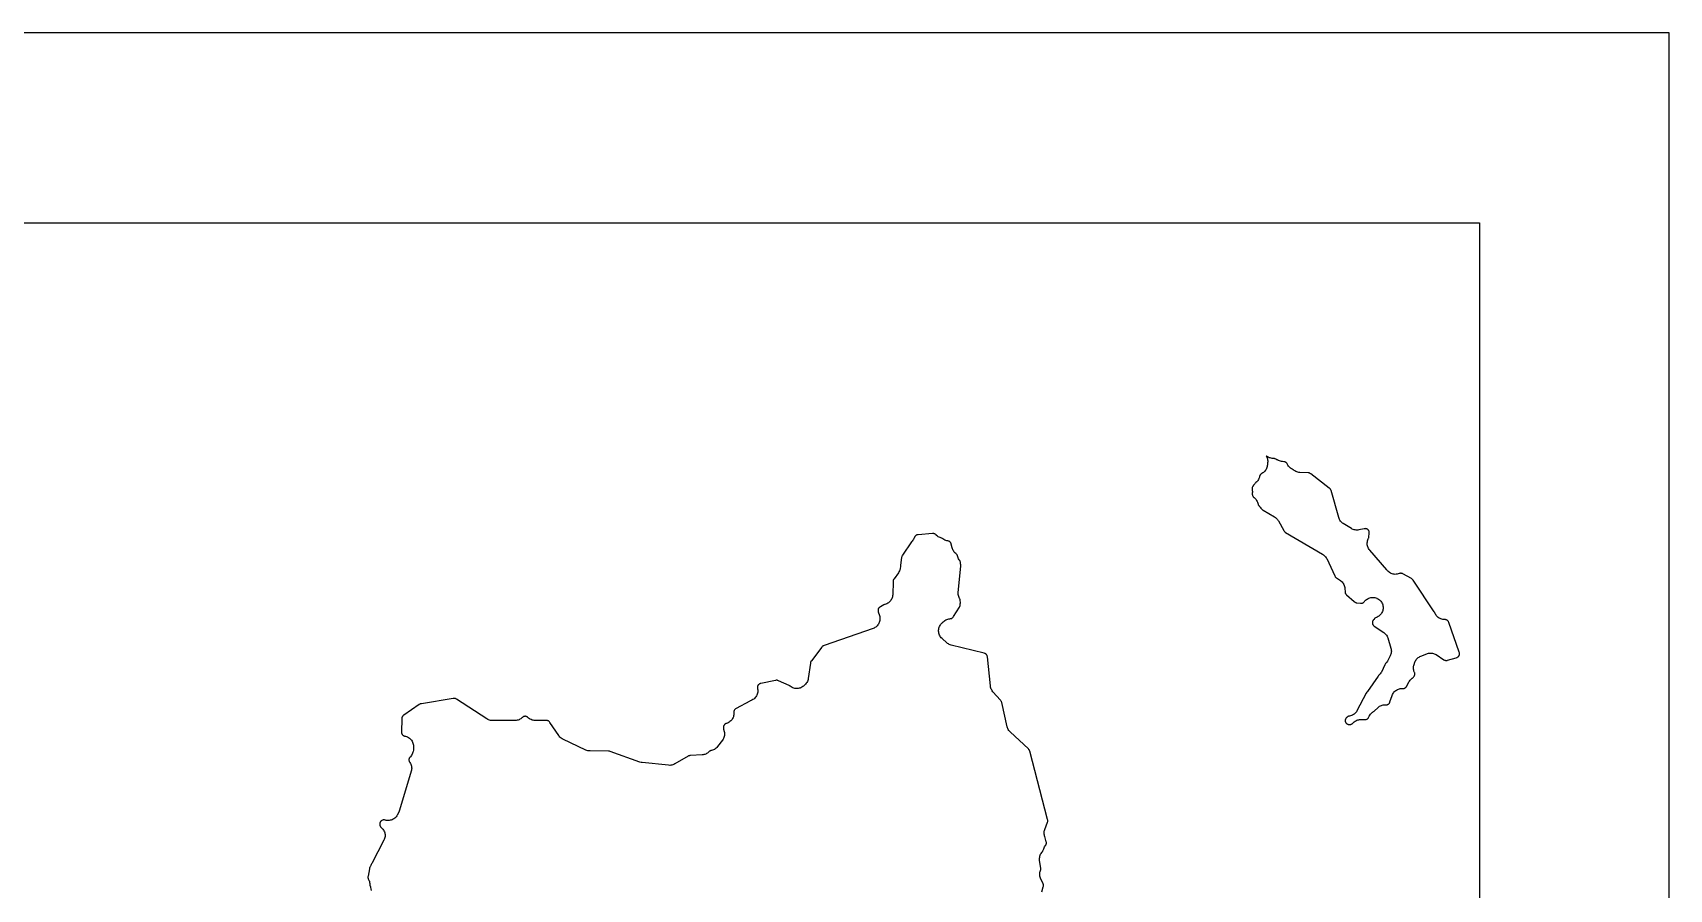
# Model space of a CAD drawing. Header units: metres. Extents: x 0 to 400, y 0 to 202.
# Drawn here: x 296.5 to 400, y 148.1 to 202.2 of the extents above; entities that cross this region are included whole.
import ezdxf

# ---------------------------------------------------------------- set-up
doc = ezdxf.new("R2010")
doc.units = ezdxf.units.M

msp = doc.modelspace()

# ---------------------------------------------------------------- linework, layer by layer
for points in [[(400, 202.2006), (0, 202.2006), (0, -0.0004), (400, -0.0004), (400, 202.2006)], [(373.643, 173.1606), (373.64, 173.1286), (373.641, 173.1286), (373.637, 173.0726), (373.638, 173.0496), (373.641, 173.0276), (373.646, 173.0036), (373.656, 172.9756), (373.662, 172.9636), (373.674, 172.9346), (373.676, 172.9296), (373.685, 172.9116), (373.7, 172.8876), (373.713, 172.8706), (373.729, 172.8526), (373.747, 172.8366), (373.748, 172.8356), (373.796, 172.7966), (373.84, 172.7526), (373.879, 172.7036), (373.914, 172.6526), (373.943, 172.5976), (373.968, 172.5396), (373.986, 172.4806), (374, 172.4296), (374.008, 172.4046), (374.018, 172.3836), (374.03, 172.3636), (374.057, 172.3276), (374.063, 172.3196), (374.07, 172.3126), (374.073, 172.3086), (374.084, 172.2936), (374.114, 172.2516), (374.13, 172.2336), (374.142, 172.2216), (374.189, 172.1716), (374.231, 172.1176), (374.235, 172.1116), (374.253, 172.0906), (374.268, 172.0756), (374.286, 172.0606), (374.321, 172.0386), (375.052, 171.6106), (375.101, 171.5786), (375.148, 171.5426), (375.19, 171.5026), (375.229, 171.4586), (375.264, 171.4106), (375.295, 171.3606), (375.626, 170.7496), (375.646, 170.7166), (375.659, 170.6986), (375.672, 170.6846), (375.688, 170.6686), (375.708, 170.6536), (375.741, 170.6316), (378.083, 169.2606), (378.138, 169.2256), (378.188, 169.1846), (378.234, 169.1386), (378.276, 169.0886), (378.312, 169.0346), (378.342, 168.9776), (378.855, 167.8896), (378.875, 167.8506), (378.888, 167.8316), (378.906, 167.8106), (378.924, 167.7936), (378.956, 167.7686), (379.216, 167.5866), (379.267, 167.5466), (379.314, 167.5026), (379.357, 167.4526), (379.394, 167.3996), (379.426, 167.3436), (379.452, 167.2836), (379.471, 167.2216), (379.485, 167.1586), (379.492, 167.0936), (379.504, 166.8866), (379.508, 166.8466), (379.513, 166.8246), (379.521, 166.7986), (379.532, 166.7736), (379.543, 166.7536), (379.557, 166.7336), (379.573, 166.7136), (379.602, 166.6866), (380.089, 166.2616), (380.121, 166.2376), (380.141, 166.2246), (380.166, 166.2116), (380.19, 166.2026), (380.21, 166.1966), (380.25, 166.1896), (380.476, 166.1616), (380.513, 166.1586), (380.533, 166.1586), (380.562, 166.1616), (380.585, 166.1666), (380.596, 166.1696), (380.613, 166.1756), (380.654, 166.1906), (380.678, 166.1976), (380.679, 166.1986), (380.711, 166.2426), (380.716, 166.2506), (380.721, 166.2566), (380.732, 166.2706), (380.76, 166.3056), (380.803, 166.3506), (380.851, 166.3916), (380.902, 166.4276), (380.957, 166.4586), (381.014, 166.4836), (381.073, 166.5036), (381.135, 166.5176), (381.197, 166.5256), (381.259, 166.5276), (381.322, 166.5236), (381.384, 166.5136), (381.444, 166.4966), (381.503, 166.4756), (381.517, 166.4696), (381.574, 166.4416), (381.627, 166.4086), (381.677, 166.3716), (381.723, 166.3286), (381.765, 166.2826), (381.802, 166.2316), (381.834, 166.1786), (381.861, 166.1216), (381.882, 166.0626), (381.897, 166.0016), (381.907, 165.9406), (381.91, 165.8776), (381.907, 165.8156), (381.899, 165.7536), (381.884, 165.6926), (381.864, 165.6326), (381.838, 165.5766), (381.806, 165.5216), (381.77, 165.4716), (381.729, 165.4236), (381.683, 165.3806), (381.634, 165.3426), (381.594, 165.3146), (381.54, 165.2806), (381.483, 165.2526), (381.423, 165.2296), (381.394, 165.2216), (381.374, 165.1906), (381.334, 165.1416), (381.302, 165.1086), (381.286, 165.0906), (381.273, 165.0716), (381.26, 165.0496), (381.249, 165.0256), (381.24, 165.0026), (381.235, 164.9816), (381.232, 164.9576), (381.231, 164.9336), (381.232, 164.9086), (381.236, 164.8816), (381.242, 164.8566), (381.249, 164.8376), (381.26, 164.8156), (381.273, 164.7926), (381.288, 164.7736), (381.304, 164.7556), (381.32, 164.7406), (381.353, 164.7156), (381.951, 164.3106), (382.001, 164.2736), (382.047, 164.2316), (382.089, 164.1846), (382.126, 164.1346), (382.158, 164.0806), (382.185, 164.0246), (382.206, 163.9656), (382.403, 163.3276), (382.419, 163.2666), (382.429, 163.2036), (382.432, 163.1396), (382.429, 163.0766), (382.42, 163.0136), (382.405, 162.9516), (382.384, 162.8916), (382.357, 162.8336), (382.18, 162.4986), (382.147, 162.4436), (382.109, 162.3916), (382.07, 162.3486), (382.065, 162.3436), (382.052, 162.3276), (382.04, 162.3086), (382.022, 162.2756), (381.799, 161.8106), (381.768, 161.7536), (381.732, 161.6996), (381.69, 161.6496), (381.646, 161.6066), (381.644, 161.6046), (381.627, 161.5866), (381.602, 161.5546), (380.918, 160.5946), (380.899, 160.5656), (380.894, 160.5566), (380.885, 160.5416), (380.846, 160.4756), (380.254, 159.3656), (380.219, 159.3086), (380.179, 159.2546), (380.133, 159.2056), (380.083, 159.1616), (380.028, 159.1226), (379.969, 159.0896), (379.907, 159.0626), (379.843, 159.0426), (379.778, 159.0296), (379.744, 159.0246), (379.723, 159.0196), (379.7, 159.0106), (379.677, 158.9996), (379.655, 158.9866), (379.638, 158.9736), (379.609, 158.9466), (379.597, 158.9356), (379.571, 158.9066), (379.558, 158.8896), (379.545, 158.8686), (379.533, 158.8426), (379.526, 158.8206), (379.52, 158.7966), (379.516, 158.7706), (379.515, 158.7476), (379.516, 158.7216), (379.52, 158.6956), (379.525, 158.6756), (379.533, 158.6546), (379.546, 158.6286), (379.56, 158.6046), (379.572, 158.5886), (379.589, 158.5706), (379.611, 158.5516), (379.631, 158.5366), (379.65, 158.5256), (379.67, 158.5166), (379.696, 158.5076), (379.723, 158.5016), (379.745, 158.4986), (379.768, 158.4976), (379.81, 158.5006), (379.824, 158.5016), (379.863, 158.5086), (379.886, 158.5146), (379.91, 158.5236), (379.932, 158.5336), (379.951, 158.5456), (379.974, 158.5636), (379.99, 158.5786), (379.997, 158.5866), (380.04, 158.6316), (380.086, 158.6716), (380.137, 158.7076), (380.19, 158.7386), (380.246, 158.7646), (380.305, 158.7856), (380.365, 158.7996), (380.426, 158.8086), (380.488, 158.8116), (380.754, 158.8116), (380.797, 158.8136), (380.824, 158.8176), (380.847, 158.8236), (380.871, 158.8326), (380.892, 158.8426), (380.912, 158.8546), (380.934, 158.8726), (380.952, 158.8886), (380.969, 158.9076), (380.984, 158.9286), (380.995, 158.9486), (381.01, 158.9816), (381.02, 159.0046), (381.036, 159.0386), (381.067, 159.0936), (381.103, 159.1446), (381.144, 159.1916), (381.189, 159.2346), (381.239, 159.2736), (381.257, 159.2856), (381.306, 159.3186), (381.337, 159.3436), (381.59, 159.5766), (381.637, 159.6156), (381.688, 159.6506), (381.741, 159.6796), (381.798, 159.7046), (381.856, 159.7236), (381.916, 159.7366), (381.977, 159.7446), (382.038, 159.7466), (382.075, 159.7446), (382.111, 159.7436), (382.139, 159.7466), (382.162, 159.7506), (382.183, 159.7566), (382.209, 159.7676), (382.232, 159.7796), (382.251, 159.7926), (382.273, 159.8106), (382.289, 159.8266), (382.303, 159.8446), (382.319, 159.8676), (382.329, 159.8876), (382.344, 159.9256), (382.488, 160.3386), (382.511, 160.3976), (382.541, 160.4536), (382.575, 160.5066), (382.615, 160.5566), (382.66, 160.6016), (382.708, 160.6426), (382.761, 160.6786), (382.816, 160.7096), (382.875, 160.7346), (382.935, 160.7536), (382.997, 160.7666), (383.06, 160.7736), (383.124, 160.7746), (383.175, 160.7726), (383.198, 160.7736), (383.221, 160.7776), (383.245, 160.7836), (383.269, 160.7926), (383.29, 160.8026), (383.309, 160.8146), (383.33, 160.8296), (383.349, 160.8476), (383.364, 160.8636), (383.377, 160.8816), (383.399, 160.9186), (383.543, 161.1866), (383.577, 161.2416), (383.615, 161.2936), (383.659, 161.3416), (383.708, 161.3846), (383.753, 161.4176), (383.76, 161.4226), (383.778, 161.4376), (383.796, 161.4546), (383.822, 161.4856), (383.854, 161.5276), (383.877, 161.5616), (383.888, 161.5816), (383.899, 161.6066), (383.907, 161.6316), (383.912, 161.6556), (383.914, 161.6796), (383.914, 161.7036), (383.912, 161.7286), (383.906, 161.7556), (383.899, 161.7786), (383.88, 161.8236), (383.86, 161.8796), (383.844, 161.9376), (383.835, 161.9966), (383.83, 162.0556), (383.831, 162.1156), (383.838, 162.1756), (383.85, 162.2336), (383.868, 162.2916), (383.919, 162.4346), (383.942, 162.4906), (383.97, 162.5446), (384.004, 162.5966), (384.042, 162.6436), (384.084, 162.6876), (384.131, 162.7276), (384.181, 162.7626), (384.234, 162.7936), (384.289, 162.8186), (384.666, 162.9686), (384.725, 162.9886), (384.784, 163.0036), (384.845, 163.0116), (384.907, 163.0146), (384.968, 163.0116), (385.029, 163.0026), (385.089, 162.9886), (385.147, 162.9676), (385.203, 162.9426), (385.257, 162.9116), (385.753, 162.5926), (385.788, 162.5716), (385.81, 162.5616), (385.83, 162.5546), (385.852, 162.5496), (385.878, 162.5456), (385.902, 162.5446), (385.926, 162.5456), (385.952, 162.5486), (385.987, 162.5576), (386.538, 162.7146), (386.578, 162.7276), (386.6, 162.7376), (386.62, 162.7496), (386.642, 162.7646), (386.658, 162.7786), (386.674, 162.7946), (386.691, 162.8156), (386.704, 162.8356), (386.714, 162.8556), (386.723, 162.8776), (386.73, 162.9026), (386.735, 162.9266), (386.737, 162.9486), (386.737, 162.9746), (386.735, 162.9956), (386.73, 163.0196), (386.718, 163.0606), (386.062, 164.9446), (386.047, 164.9826), (386.035, 165.0056), (386.022, 165.0256), (386.006, 165.0436), (385.984, 165.0656), (385.965, 165.0806), (385.948, 165.0926), (385.922, 165.1056), (385.9, 165.1146), (385.877, 165.1206), (385.848, 165.1256), (385.827, 165.1276), (385.813, 165.1266), (385.75, 165.1276), (385.687, 165.1346), (385.626, 165.1476), (385.565, 165.1656), (385.507, 165.1906), (385.452, 165.2206), (385.4, 165.2556), (385.351, 165.2956), (385.307, 165.3406), (385.267, 165.3896), (385.232, 165.4416), (385.202, 165.4976), (385.178, 165.5556), (385.174, 165.5676), (385.162, 165.5926), (385.142, 165.6256), (383.808, 167.6176), (383.785, 167.6486), (383.769, 167.6666), (383.751, 167.6826), (383.733, 167.6966), (383.698, 167.7176), (383.162, 168.0136), (383.126, 168.0306), (383.104, 168.0396), (383.078, 168.0456), (383.053, 168.0506), (383.034, 168.0516), (383.007, 168.0506), (382.98, 168.0476), (382.958, 168.0426), (382.929, 168.0336), (382.926, 168.0326), (382.868, 168.0116), (382.806, 167.9956), (382.742, 167.9866), (382.678, 167.9836), (382.613, 167.9866), (382.549, 167.9966), (382.487, 168.0126), (382.426, 168.0356), (382.368, 168.0636), (382.313, 168.0976), (382.262, 168.1366), (382.215, 168.1806), (382.172, 168.2296), (382.139, 168.2706), (381.062, 169.5146), (381.023, 169.5636), (380.989, 169.6166), (380.961, 169.6726), (380.938, 169.7316), (380.921, 169.7926), (380.91, 169.8546), (380.904, 169.9166), (380.905, 169.9796), (380.912, 170.0426), (380.925, 170.1036), (380.944, 170.1636), (380.969, 170.2216), (380.989, 170.2626), (380.997, 170.2846), (381.004, 170.3106), (381.01, 170.3476), (381.035, 170.5756), (381.037, 170.6146), (381.036, 170.6426), (381.032, 170.6686), (381.026, 170.6936), (381.019, 170.7156), (381.009, 170.7356), (380.996, 170.7586), (380.981, 170.7786), (380.962, 170.7986), (380.944, 170.8166), (380.924, 170.8306), (380.903, 170.8436), (380.885, 170.8516), (380.858, 170.8616), (380.833, 170.8676), (380.81, 170.8706), (380.783, 170.8716), (380.759, 170.8706), (380.718, 170.8636), (380.38, 170.7936), (380.319, 170.7836), (380.258, 170.7796), (380.196, 170.7816), (380.135, 170.7896), (380.075, 170.8026), (380.017, 170.8216), (379.96, 170.8466), (379.907, 170.8766), (379.39, 171.1956), (379.34, 171.2286), (379.294, 171.2666), (379.252, 171.3096), (379.214, 171.3556), (379.18, 171.4046), (379.151, 171.4566), (379.126, 171.5116), (379.107, 171.5676), (378.616, 173.2806), (378.601, 173.3246), (378.591, 173.3456), (378.578, 173.3656), (378.56, 173.3896), (378.542, 173.4096), (378.509, 173.4376), (377.34, 174.3366), (377.306, 174.3606), (377.284, 174.3726), (377.259, 174.3826), (377.234, 174.3906), (377.211, 174.3956), (377.17, 174.3986), (376.649, 174.4206), (376.583, 174.4266), (376.518, 174.4396), (376.454, 174.4586), (376.393, 174.4846), (376.335, 174.5166), (376.28, 174.5546), (376.239, 174.5866), (376.22, 174.5976), (376.173, 174.6206), (376.117, 174.6516), (376.064, 174.6876), (376.015, 174.7286), (375.97, 174.7746), (375.931, 174.8246), (375.896, 174.8776), (375.866, 174.9346), (375.853, 174.9636), (375.843, 174.9806), (375.829, 174.9996), (375.809, 175.0226), (375.79, 175.0406), (375.771, 175.0536), (375.753, 175.0646), (375.729, 175.0756), (375.701, 175.0856), (375.679, 175.0916), (375.639, 175.0966), (375.547, 175.1056), (375.483, 175.1146), (375.42, 175.1306), (375.359, 175.1526), (375.301, 175.1806), (375.267, 175.1986), (375.244, 175.2086), (375.241, 175.2096), (375.189, 175.2286), (375.137, 175.2526), (375.094, 175.2776), (375.087, 175.2816), (375.067, 175.2916), (375.048, 175.2996), (375.022, 175.3066), (374.995, 175.3116), (374.972, 175.3136), (374.952, 175.3126), (374.89, 175.3146), (374.828, 175.3226), (374.767, 175.3366), (374.707, 175.3556), (374.65, 175.3806), (374.596, 175.4116), (374.544, 175.4476), (374.509, 175.4776), (374.529, 175.4486), (374.557, 175.3926), (374.581, 175.3346), (374.599, 175.2746), (374.61, 175.2136), (374.616, 175.1506), (374.616, 175.0886), (374.61, 175.0256), (374.598, 174.9646), (374.595, 174.9546), (374.592, 174.9336), (374.592, 174.9106), (374.586, 174.8496), (374.575, 174.7886), (374.558, 174.7286), (374.536, 174.6706), (374.508, 174.6156), (374.475, 174.5636), (374.437, 174.5146), (374.395, 174.4696), (374.348, 174.4286), (374.298, 174.3916), (374.245, 174.3606), (374.229, 174.3526), (374.207, 174.3376), (374.19, 174.3246), (374.171, 174.3066), (374.166, 174.3006), (374.162, 174.2966), (374.144, 174.2746), (374.131, 174.2556), (374.119, 174.2336), (374.108, 174.2106), (374.101, 174.1876), (374.093, 174.1516), (374.089, 174.1336), (374.088, 174.1336), (374.077, 174.0906), (374.056, 174.0316), (374.029, 173.9736), (373.997, 173.9196), (373.96, 173.8686), (373.918, 173.8216), (373.871, 173.7796), (373.839, 173.7526), (373.824, 173.7376), (373.8, 173.7056), (373.767, 173.6686), (373.732, 173.6326), (373.728, 173.6296), (373.714, 173.6136), (373.698, 173.5906), (373.684, 173.5666), (373.676, 173.5496), (373.664, 173.5266), (373.66, 173.5186), (373.653, 173.5046), (373.64, 173.4766), (373.632, 173.4546), (373.627, 173.4326), (373.624, 173.4096), (373.623, 173.3826), (373.624, 173.3586), (373.631, 173.3106), (373.632, 173.3046), (373.637, 173.2796), (373.643, 173.2206), (373.643, 173.1606)]]:
    msp.add_lwpolyline(points, close=True)
for points in [[(12, 190.2006), (388, 190.2006), (388, 142.0766)], [(360.342, 147.9206), (360.428, 148.2396), (360.438, 148.2846), (360.441, 148.3136), (360.441, 148.3346), (360.438, 148.3626), (360.432, 148.3926), (360.424, 148.4166), (360.408, 148.4536), (360.271, 148.7256), (360.244, 148.7846), (360.224, 148.8466), (360.21, 148.9096), (360.202, 148.9736), (360.201, 149.0386), (360.207, 149.1036), (360.218, 149.1666), (360.236, 149.2286), (360.246, 149.2536), (360.258, 149.2876), (360.263, 149.3106), (360.266, 149.3366), (360.266, 149.3586), (360.263, 149.3986), (360.197, 149.9336), (360.192, 149.9966), (360.194, 150.0606), (360.201, 150.1226), (360.215, 150.1846), (360.235, 150.2446), (360.26, 150.3026), (360.291, 150.3576), (360.327, 150.4096), (360.363, 150.4516), (360.368, 150.4576), (360.383, 150.4776), (360.395, 150.4946), (360.405, 150.5146), (360.42, 150.5546), (360.451, 150.6456), (360.477, 150.7106), (360.51, 150.7726), (360.549, 150.8306), (360.582, 150.8736), (360.594, 150.8936), (360.605, 150.9176), (360.613, 150.9386), (360.618, 150.9586), (360.622, 150.9846), (360.624, 151.0106), (360.623, 151.0346), (360.621, 151.0566), (360.611, 151.0956), (360.521, 151.4166), (360.511, 151.4476), (360.496, 151.5076), (360.485, 151.5676), (360.481, 151.6286), (360.483, 151.6906), (360.49, 151.7516), (360.503, 151.8116), (360.522, 151.8696), (360.689, 152.3196), (360.703, 152.3616), (360.708, 152.3846), (360.71, 152.4096), (360.71, 152.4346), (360.707, 152.4596), (360.698, 152.5026), (359.566, 156.8096), (359.555, 156.8456), (359.544, 156.8706), (359.534, 156.8906), (359.522, 156.9076), (359.507, 156.9266), (359.481, 156.9536), (358.328, 158.0286), (358.283, 158.0756), (358.242, 158.1266), (358.207, 158.1806), (358.178, 158.2386), (358.155, 158.2996), (358.137, 158.3626), (357.799, 159.8856), (357.788, 159.9266), (357.777, 159.9536), (357.765, 159.9776), (357.752, 159.9976), (357.728, 160.0286), (357.245, 160.5726), (357.203, 160.6246), (357.167, 160.6816), (357.137, 160.7406), (357.113, 160.8036), (357.096, 160.8676), (357.086, 160.9336), (356.89, 162.7686), (356.884, 162.8076), (356.878, 162.8326), (356.868, 162.8566), (356.857, 162.8806), (356.843, 162.9016), (356.828, 162.9206), (356.81, 162.9396), (356.79, 162.9566), (356.767, 162.9716), (356.747, 162.9836), (356.723, 162.9926), (356.681, 163.0056), (354.602, 163.5206), (354.542, 163.5386), (354.484, 163.5626), (354.428, 163.5916), (354.376, 163.6266), (354.327, 163.6656), (354.023, 163.9366), (353.977, 163.9816), (353.936, 164.0306), (353.9, 164.0836), (353.87, 164.1406), (353.845, 164.1996), (353.826, 164.2606), (353.813, 164.3226), (353.807, 164.3866), (353.807, 164.4506), (353.813, 164.5146), (353.825, 164.5776), (353.844, 164.6386), (353.868, 164.6976), (353.898, 164.7536), (353.934, 164.8076), (353.975, 164.8566), (354.02, 164.9016), (354.059, 164.9336), (354.07, 164.9426), (354.085, 164.9566), (354.106, 164.9796), (354.155, 165.0266), (354.208, 165.0686), (354.266, 165.1046), (354.327, 165.1346), (354.391, 165.1576), (354.457, 165.1736), (354.525, 165.1836), (354.564, 165.1866), (354.586, 165.1906), (354.61, 165.1976), (354.634, 165.2066), (354.653, 165.2176), (354.676, 165.2316), (354.696, 165.2476), (354.714, 165.2656), (354.729, 165.2826), (354.751, 165.3156), (355.125, 165.9186), (355.144, 165.9526), (355.154, 165.9766), (355.162, 166.0016), (355.167, 166.0236), (355.171, 166.0616), (355.172, 166.0766), (355.18, 166.1346), (355.181, 166.1406), (355.182, 166.1606), (355.182, 166.1986), (355.172, 166.3306), (355.168, 166.3706), (355.163, 166.3926), (355.155, 166.4176), (355.145, 166.4416), (355.129, 166.4696), (355.101, 166.5276), (355.078, 166.5886), (355.062, 166.6516), (355.052, 166.7156), (355.048, 166.7806), (355.051, 166.8446), (355.207, 168.4926), (355.209, 168.5326), (355.208, 168.5566), (355.203, 168.5906), (355.191, 168.6486), (355.185, 168.7236), (355.185, 168.7396), (355.182, 168.7616), (355.176, 168.7876), (355.169, 168.8106), (355.16, 168.8316), (355.148, 168.8526), (355.116, 168.8986), (355.115, 168.8996), (355.106, 168.9116), (355.073, 168.9666), (355.045, 169.0236), (355.023, 169.0836), (355.007, 169.1456), (355.006, 169.1516), (354.998, 169.1756), (354.989, 169.1986), (354.976, 169.2216), (354.962, 169.2416), (354.946, 169.2606), (354.925, 169.2816), (354.888, 169.3116), (354.843, 169.3506), (354.802, 169.3946), (354.765, 169.4426), (354.733, 169.4926), (354.706, 169.5466), (354.683, 169.6016), (354.666, 169.6596), (354.609, 169.8916), (354.597, 169.9306), (354.588, 169.9516), (354.577, 169.9726), (354.563, 169.9936), (354.548, 170.0126), (354.531, 170.0296), (354.515, 170.0436), (354.493, 170.0576), (354.469, 170.0716), (354.448, 170.0806), (354.427, 170.0866), (354.395, 170.0936), (354.394, 170.0936), (354.372, 170.0986), (354.328, 170.1066), (354.262, 170.1266), (354.198, 170.1536), (354.138, 170.1866), (354.082, 170.2266), (354.07, 170.2356), (354.044, 170.2526), (354.02, 170.2656), (353.996, 170.2756), (353.94, 170.2926), (353.94, 170.2936), (353.905, 170.3046), (353.844, 170.3306), (353.785, 170.3626), (353.731, 170.4006), (353.68, 170.4436), (353.669, 170.4556), (353.663, 170.4616), (353.624, 170.4986), (353.601, 170.5176), (353.584, 170.5286), (353.564, 170.5386), (353.536, 170.5496), (353.512, 170.5566), (353.488, 170.5606), (353.462, 170.5626), (353.423, 170.5616), (352.51, 170.4886), (352.469, 170.4836), (352.444, 170.4786), (352.423, 170.4716), (352.402, 170.4616), (352.382, 170.4506), (352.361, 170.4356), (352.342, 170.4186), (352.326, 170.4026), (352.311, 170.3846), (352.297, 170.3626), (352.285, 170.3396), (352.277, 170.3216), (352.264, 170.2886), (352.251, 170.2576), (352.219, 170.1956), (352.181, 170.1386), (352.136, 170.0856), (352.12, 170.0676), (352.096, 170.0346), (351.523, 169.1916), (351.501, 169.1536), (351.488, 169.1266), (351.48, 169.1016), (351.471, 169.0586), (351.395, 168.5736), (351.391, 168.5346), (351.391, 168.4836), (351.392, 168.4506), (351.387, 168.3866), (351.375, 168.3226), (351.357, 168.2606), (351.333, 168.2006), (351.304, 168.1426), (351.268, 168.0886), (350.989, 167.7036), (350.966, 167.6696), (350.954, 167.6466), (350.945, 167.6246), (350.939, 167.6026), (350.934, 167.5726), (350.93, 167.5316), (350.904, 166.6956), (350.898, 166.6306), (350.887, 166.5666), (350.869, 166.5046), (350.844, 166.4446), (350.814, 166.3866), (350.779, 166.3326), (350.738, 166.2826), (350.692, 166.2366), (350.642, 166.1956), (350.588, 166.1596), (350.531, 166.1286), (350.471, 166.1046), (350.409, 166.0856), (350.406, 166.0846), (350.389, 166.0786), (350.353, 166.0616), (350.126, 165.9386), (350.089, 165.9166), (350.069, 165.9016), (350.053, 165.8876), (350.036, 165.8686), (350.022, 165.8476), (350.007, 165.8246), (349.997, 165.8026), (349.99, 165.7806), (349.984, 165.7556), (349.981, 165.7326), (349.98, 165.7096), (349.982, 165.6826), (349.986, 165.6566), (349.996, 165.6186), (350.072, 165.3806), (350.088, 165.3196), (350.099, 165.2576), (350.103, 165.1956), (350.101, 165.1326), (350.093, 165.0706), (350.08, 165.0096), (350.06, 164.9506), (350.035, 164.8926), (350.004, 164.8386), (349.968, 164.7876), (349.928, 164.7396), (349.883, 164.6956), (349.834, 164.6566), (349.781, 164.6226), (349.726, 164.5936), (349.668, 164.5706), (346.569, 163.4936), (346.535, 163.4796), (346.513, 163.4686), (346.49, 163.4536), (346.472, 163.4386), (346.455, 163.4226), (346.429, 163.3916), (345.763, 162.5266), (345.738, 162.4916), (345.726, 162.4676), (345.716, 162.4446), (345.708, 162.4176), (345.699, 162.3756), (345.566, 161.4026), (345.554, 161.3376), (345.535, 161.2746), (345.51, 161.2136), (345.478, 161.1546), (345.441, 161.1006), (345.399, 161.0496), (345.352, 161.0036), (345.27, 160.9316), (345.219, 160.8916), (345.164, 160.8566), (345.106, 160.8266), (345.046, 160.8036), (344.984, 160.7866), (344.92, 160.7756), (344.855, 160.7706), (344.79, 160.7726), (344.726, 160.7806), (344.663, 160.7956), (344.602, 160.8166), (344.543, 160.8436), (344.487, 160.8766), (344.435, 160.9146), (344.413, 160.9316), (344.394, 160.9446), (344.358, 160.9626), (343.689, 161.2656), (343.649, 161.2816), (343.62, 161.2896), (343.595, 161.2936), (343.573, 161.2946), (343.543, 161.2936), (343.498, 161.2866), (342.565, 161.0906), (342.524, 161.0796), (342.501, 161.0716), (342.479, 161.0606), (342.458, 161.0476), (342.438, 161.0326), (342.421, 161.0156), (342.404, 160.9966), (342.388, 160.9736), (342.376, 160.9526), (342.366, 160.9296), (342.358, 160.9066), (342.353, 160.8846), (342.351, 160.8586), (342.35, 160.8316), (342.352, 160.8066), (342.359, 160.7686), (342.365, 160.7446), (342.374, 160.6796), (342.377, 160.6146), (342.373, 160.5496), (342.362, 160.4846), (342.345, 160.4216), (342.322, 160.3606), (342.293, 160.3026), (342.258, 160.2476), (342.218, 160.1956), (342.172, 160.1486), (342.122, 160.1066), (342.069, 160.0696), (342.011, 160.0386), (341.951, 160.0126), (341.905, 159.9966), (341.871, 159.9796), (341.008, 159.5106), (340.973, 159.4886), (340.95, 159.4726), (340.933, 159.4566), (340.918, 159.4396), (340.903, 159.4176), (340.89, 159.3946), (340.879, 159.3726), (340.871, 159.3476), (340.866, 159.3256), (340.863, 159.2986), (340.862, 159.2726), (340.864, 159.2406), (340.866, 159.1776), (340.861, 159.1146), (340.85, 159.0516), (340.834, 158.9906), (340.811, 158.9316), (340.783, 158.8746), (340.749, 158.8206), (340.71, 158.7706), (340.666, 158.7246), (340.618, 158.6826), (340.567, 158.6466), (340.511, 158.6146), (340.454, 158.5886), (340.393, 158.5686), (340.385, 158.5666), (340.356, 158.5556), (340.336, 158.5456), (340.313, 158.5326), (340.294, 158.5176), (340.278, 158.5036), (340.262, 158.4856), (340.246, 158.4636), (340.234, 158.4426), (340.224, 158.4226), (340.215, 158.3966), (340.209, 158.3726), (340.206, 158.3516), (340.205, 158.3276), (340.207, 158.2866), (340.212, 158.2326), (340.217, 158.1936), (340.222, 158.1726), (340.24, 158.1226), (340.259, 158.0616), (340.271, 157.9986), (340.277, 157.9336), (340.277, 157.8696), (340.27, 157.8056), (340.257, 157.7426), (340.238, 157.6806), (340.213, 157.6216), (340.182, 157.5656), (340.146, 157.5126), (339.834, 157.1026), (339.791, 157.0516), (339.743, 157.0056), (339.69, 156.9646), (339.634, 156.9286), (339.574, 156.8996), (339.512, 156.8766), (339.447, 156.8596), (339.414, 156.8526), (339.39, 156.8456), (339.369, 156.8366), (339.347, 156.8246), (339.325, 156.8096), (339.306, 156.7936), (339.284, 156.7716), (339.24, 156.7306), (339.193, 156.6936), (339.142, 156.6616), (339.088, 156.6346), (339.032, 156.6116), (338.974, 156.5946), (338.915, 156.5836), (338.855, 156.5776), (338.114, 156.5386), (338.074, 156.5346), (338.051, 156.5296), (338.03, 156.5236), (338.004, 156.5126), (337.969, 156.4946), (337.133, 156.0076), (337.073, 155.9766), (337.01, 155.9526), (336.945, 155.9346), (336.878, 155.9236), (336.81, 155.9196), (336.742, 155.9226), (335.077, 156.0896), (335, 156.1026), (334.924, 156.1246), (333.046, 156.7956), (333.004, 156.8086), (332.976, 156.8136), (332.929, 156.8166), (331.776, 156.8266), (331.706, 156.8306), (331.637, 156.8426), (331.57, 156.8626), (331.505, 156.8886), (330.054, 157.5746), (330.002, 157.6016), (329.954, 157.6336), (329.908, 157.6696), (329.865, 157.7096), (329.827, 157.7536), (329.792, 157.8006), (329.234, 158.6356), (329.21, 158.6676), (329.196, 158.6836), (329.176, 158.7016), (329.154, 158.7186), (329.137, 158.7286), (329.114, 158.7396), (329.088, 158.7486), (329.066, 158.7536), (329.04, 158.7576), (329, 158.7596), (328.303, 158.7566), (328.239, 158.7596), (328.176, 158.7686), (328.114, 158.7836), (328.053, 158.8056), (327.995, 158.8326), (327.941, 158.8656), (327.889, 158.9036), (327.842, 158.9466), (327.832, 158.9566), (327.815, 158.9706), (327.795, 158.9836), (327.773, 158.9946), (327.748, 159.0046), (327.722, 159.0126), (327.7, 159.0166), (327.676, 159.0186), (327.649, 159.0176), (327.627, 159.0156), (327.602, 159.0096), (327.575, 159.0016), (327.554, 158.9926), (327.535, 158.9816), (327.513, 158.9666), (327.496, 158.9526), (327.487, 158.9436), (327.448, 158.9076), (327.397, 158.8676), (327.342, 158.8336), (327.283, 158.8046), (327.222, 158.7816), (327.159, 158.7656), (327.095, 158.7556), (327.03, 158.7516), (325.605, 158.7456), (325.542, 158.7486), (325.48, 158.7576), (325.419, 158.7716), (325.36, 158.7926), (325.303, 158.8186), (325.248, 158.8506), (323.325, 160.1026), (323.289, 160.1236), (323.269, 160.1336), (323.248, 160.1406), (323.226, 160.1466), (323.203, 160.1506), (323.178, 160.1516), (323.157, 160.1516), (323.119, 160.1466), (321.108, 159.8146), (321.064, 159.8056), (321.039, 159.7966), (321.017, 159.7866), (320.977, 159.7616), (319.99, 159.0826), (319.959, 159.0586), (319.943, 159.0436), (319.928, 159.0276), (319.915, 159.0096), (319.901, 158.9866), (319.891, 158.9666), (319.883, 158.9456), (319.877, 158.9216), (319.873, 158.8956), (319.869, 158.8566), (319.847, 158.0406), (319.848, 158.0026), (319.851, 157.9776), (319.858, 157.9506), (319.866, 157.9246), (319.876, 157.9026), (319.887, 157.8836), (319.904, 157.8606), (319.92, 157.8416), (319.938, 157.8256), (319.96, 157.8096), (319.979, 157.7976), (320.005, 157.7856), (320.029, 157.7776), (320.052, 157.7716), (320.055, 157.7706), (320.116, 157.7586), (320.179, 157.7396), (320.239, 157.7136), (320.297, 157.6826), (320.351, 157.6446), (320.401, 157.6026), (320.447, 157.5556), (320.487, 157.5036), (320.522, 157.4476), (320.551, 157.3896), (320.574, 157.3276), (320.591, 157.2646), (320.601, 157.1996), (320.605, 157.1336), (320.606, 156.9336), (320.603, 156.8686), (320.594, 156.8046), (320.578, 156.7416), (320.556, 156.6806), (320.528, 156.6226), (320.495, 156.5676), (320.456, 156.5156), (320.412, 156.4676), (320.386, 156.4426), (320.37, 156.4236), (320.356, 156.4026), (320.345, 156.3826), (320.335, 156.3576), (320.328, 156.3356), (320.323, 156.3106), (320.32, 156.2856), (320.32, 156.2636), (320.322, 156.2386), (320.327, 156.2136), (320.335, 156.1876), (320.344, 156.1646), (320.354, 156.1446), (320.376, 156.1126), (320.386, 156.0986), (320.419, 156.0436), (320.447, 155.9866), (320.469, 155.9266), (320.485, 155.8646), (320.495, 155.8006), (320.498, 155.7376), (320.495, 155.6736), (320.486, 155.6106), (320.471, 155.5476), (319.731, 153.0856), (319.71, 153.0266), (319.683, 152.9696), (319.582, 152.7786), (319.549, 152.7236), (319.512, 152.6726), (319.469, 152.6256), (319.422, 152.5826), (319.371, 152.5446), (319.317, 152.5116), (319.259, 152.4836), (319.199, 152.4626), (319.138, 152.4466), (319.075, 152.4366), (319.011, 152.4336), (318.948, 152.4366), (318.885, 152.4456), (318.842, 152.4556), (318.823, 152.4606), (318.813, 152.4636), (318.788, 152.4696), (318.762, 152.4736), (318.738, 152.4746), (318.715, 152.4736), (318.689, 152.4696), (318.667, 152.4646), (318.644, 152.4566), (318.619, 152.4456), (318.601, 152.4346), (318.581, 152.4206), (318.562, 152.4036), (318.548, 152.3886), (318.532, 152.3676), (318.517, 152.3446), (318.507, 152.3256), (318.5, 152.3056), (318.492, 152.2786), (318.484, 152.2366), (318.484, 152.2306), (318.481, 152.1946), (318.481, 152.1696), (318.484, 152.1456), (318.489, 152.1226), (318.496, 152.0976), (318.506, 152.0746), (318.516, 152.0556), (318.527, 152.0386), (318.544, 152.0186), (318.565, 151.9976), (318.59, 151.9756), (318.635, 151.9326), (318.676, 151.8856), (318.712, 151.8346), (318.743, 151.7806), (318.768, 151.7246), (318.789, 151.6656), (318.803, 151.6046), (318.811, 151.5436), (318.814, 151.4816), (318.811, 151.4196), (318.801, 151.3576), (318.786, 151.2976), (318.765, 151.2396), (318.739, 151.1826), (317.971, 149.7286), (317.953, 149.6906), (317.939, 149.6506), (317.918, 149.5996), (317.893, 149.5506), (317.864, 149.5036), (317.856, 149.4926), (317.845, 149.4726), (317.835, 149.4496), (317.828, 149.4266), (317.82, 149.3906), (317.735, 148.9086), (317.73, 148.8666), (317.729, 148.8426), (317.731, 148.8186), (317.735, 148.7936), (317.741, 148.7706), (317.75, 148.7486), (317.774, 148.7026), (317.774, 148.7016), (317.775, 148.7006), (317.777, 148.6956), (317.802, 148.6416), (317.824, 148.5776), (317.839, 148.5126), (317.847, 148.4466), (317.852, 148.3826), (317.858, 148.3366), (317.864, 148.3106), (317.879, 148.2676), (317.881, 148.2626), (317.883, 148.2556), (317.902, 148.1946), (317.915, 148.1246), (317.929, 148.0226)]]:
    msp.add_lwpolyline(points)

doc.saveas('drawing.dxf')
